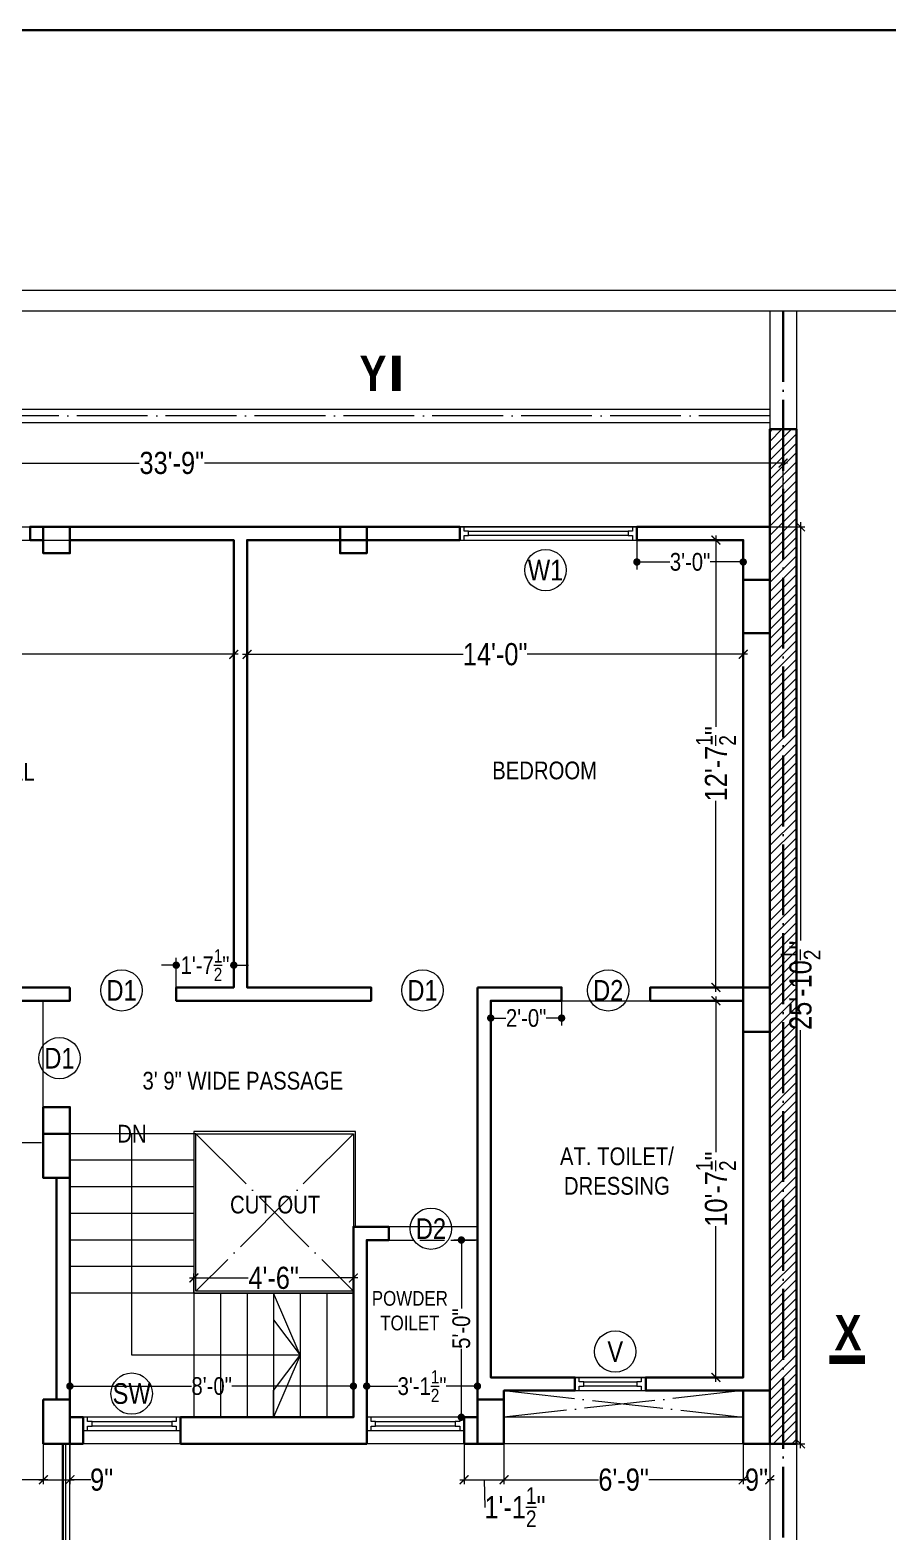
# Model space of a CAD drawing. Header units: millimetres. Extents: x 56222 to 163527, y -177397 to -121287.
# Drawn here: x 157083 to 157373, y -172641 to -172133 of the extents above; entities that cross this region are included whole.
import ezdxf

# ---------------------------------------------------------------- set-up
doc = ezdxf.new("R2010")
doc.units = ezdxf.units.MM
doc.header["$MEASUREMENT"] = 0
doc.header["$PDMODE"] = 35
doc.linetypes.add('ACAD_ISO02W100', pattern=[15, 12, -3])
doc.linetypes.add('ACAD_ISO04W100', pattern=[30, 24, -3, 0, -3])
doc.layers.get('Defpoints').update_dxf_attribs({"color": 220})
for name, color, linetype, lineweight in [('COLUMN', 1, 'Continuous', 30), ('FIRST FLOOR', 7, 'Continuous', 9), ('FIRST FLOOR ( DIM )', 250, 'Continuous', 9), ('FIRST FLOOR ( TEXT )', 7, 'Continuous', 9), ('FIRST FLOOR_( D - W & RAILING )', 251, 'Continuous', 9), ('FIRST FLOOR_( STAIR )', 251, 'Continuous', 9), ('GROUND FLOOR', 7, 'Continuous', 9), ('GROUND FLOOR  ( HATCH )', 251, 'Continuous', 9), ('GROUND FLOOR ( DW_RAIL )', 7, 'Continuous', 9), ('SECOND FLOOR', 7, 'Continuous', 9), ('SECOND FLOOR  ( PLINE )', 251, 'Continuous', 30), ('SECOND FLOOR ( DIM )', 7, 'Continuous', 9), ('SECOND FLOOR ( DW_RAIL )', 7, 'Continuous', 9), ('SECOND FLOOR ( PLine )', 7, 'Continuous', 30), ('SECOND FLOOR ( TEXT )', 7, 'Continuous', 9), ('SECTION', 7, 'Continuous', 9), ('X_PLOT', 1, 'Continuous', 9), ('X_SHEET', 7, 'Continuous', 9)]:
    doc.layers.add(name, color=color, linetype=linetype, lineweight=lineweight)
doc.styles.add('Cn BT~6', font='swissc.ttf', dxfattribs={"height": 6})
doc.styles.add("Cn_BT_0'-0", font='swissc.ttf')
doc.styles.add('Cn_BT_7', font='swissc.ttf', dxfattribs={"height": 7})
doc.styles.add('Cn_BT_7½', font='swissc.ttf', dxfattribs={"height": 7.5})
doc.styles.add('KATHA', font='swissc.ttf')
doc.dimstyles.new('Cn BT~6', dxfattribs={"dimtxt": 0.18, "dimasz": 2.5, "dimexe": 2.5, "dimexo": 0, "dimgap": 0.09, "dimtad": 0, "dimdec": 3, "dimzin": 3, "dimdsep": 46, "dimlunit": 4, "dimtxsty": 'Cn BT~6', "dimblk": 'DOT', "dimcen": 0.09, "dimdle": 2, "dimclrd": 250, "dimclre": 250, "dimclrt": 5, "dimadec": 0, "dimazin": 0, "dimtfac": 0.75, "dimtdec": 3, "dimtofl": 0, "dimtmove": 0, "dimatfit": 3, "dimfxl": 1, "dimtolj": 1, "dimtzin": 0, "dimlwd": 15, "dimlwe": 15, "dimarcsym": 0})
doc.dimstyles.new('Cn_BT_7½', dxfattribs={"dimtxt": 9, "dimasz": 3, "dimexe": 1.5, "dimexo": 0, "dimgap": 0.09, "dimtad": 0, "dimdec": 3, "dimzin": 3, "dimdsep": 46, "dimlunit": 4, "dimtxsty": 'Cn_BT_7½', "dimblk": 'ARCHTICK', "dimcen": 0.09, "dimdle": 1.5, "dimclrd": 251, "dimclre": 251, "dimclrt": 14, "dimadec": 0, "dimazin": 0, "dimtfac": 0.75, "dimtdec": 3, "dimtofl": 0, "dimtmove": 0, "dimatfit": 3, "dimfxl": 0, "dimtolj": 1, "dimtzin": 0, "dimlwd": 15, "dimlwe": 15, "dimarcsym": 0})

# ---------------------------------------------------------------- blocks, each defined once
blk = doc.blocks.new('_ArchTick')
at = {"color": 0, "linetype": 'ByBlock', "const_width": 0.15}
blk.add_lwpolyline([(-0.5, -0.5), (0.5, 0.5)], dxfattribs=at)
blk = doc.blocks.new('*D379')
at = {"layer": 'Defpoints', "color": 0, "transparency": 16777216}
for p in [(157333.47, -172301.12), (157328.97, -172611.62), (157343.86, -172611.62)]:
    blk.add_point(p, dxfattribs=at)
at = {"layer": 'SECOND FLOOR ( DIM )', "color": 251, "lineweight": 15, "transparency": 16777216}
for p, q in [((157333.47, -172301.12), (157345.36, -172301.12)), ((157343.86, -172299.62), (157343.86, -172441.21)), ((157343.86, -172613.12), (157343.86, -172471.52)), ((157328.97, -172611.62), (157345.36, -172611.62))]:
    blk.add_line(p, q, dxfattribs=at)
at = {"layer": 'SECOND FLOOR ( DIM )', "color": 251, "lineweight": 15, "transparency": 16777216, "xscale": 3, "yscale": 3, "zscale": 3}
for p, rotation in [((157343.86, -172301.12), 90), ((157343.86, -172611.62), 270)]:
    blk.add_blockref('_ArchTick', p, dxfattribs=dict(at, rotation=rotation))
at = {"layer": 'SECOND FLOOR ( DIM )', "color": 14, "transparency": 16777216, "insert": (157343.86, -172456.37), "char_height": 7.5, "attachment_point": 5, "rotation": 90, "style": 'Cn_BT_7½'}
blk.add_mtext('\\A1;25\'-10{\\H0.750000x;\\S1/2;}"', dxfattribs=at)
blk = doc.blocks.new('*D378')
at = {"layer": 'Defpoints', "color": 0, "transparency": 16777216}
for p in [(157324.47, -172461.62), (157315.23, -172589.12), (157324.47, -172589.12)]:
    blk.add_point(p, dxfattribs=at)
at = {"layer": 'SECOND FLOOR ( DIM )', "color": 251, "lineweight": 15, "transparency": 16777216}
for p, q in [((157324.47, -172461.62), (157313.73, -172461.62)), ((157315.23, -172460.12), (157315.23, -172512.83)), ((157315.23, -172590.62), (157315.23, -172537.9)), ((157324.47, -172589.12), (157313.73, -172589.12))]:
    blk.add_line(p, q, dxfattribs=at)
at = {"layer": 'SECOND FLOOR ( DIM )', "color": 251, "lineweight": 15, "transparency": 16777216, "xscale": 3, "yscale": 3, "zscale": 3}
for p, rotation in [((157315.23, -172461.62), 90), ((157315.23, -172589.12), 270)]:
    blk.add_blockref('_ArchTick', p, dxfattribs=dict(at, rotation=rotation))
at = {"layer": 'SECOND FLOOR ( DIM )', "color": 14, "transparency": 16777216, "insert": (157315.23, -172525.37), "char_height": 7.5, "attachment_point": 5, "rotation": 90, "style": 'Cn_BT_7½'}
blk.add_mtext('\\A1;10\'-7{\\H0.750000x;\\S1/2;}"', dxfattribs=at)
blk = doc.blocks.new('*D377')
at = {"layer": 'Defpoints', "color": 0, "transparency": 16777216}
for p in [(157324.47, -172305.62), (157315.23, -172457.12), (157324.47, -172457.12)]:
    blk.add_point(p, dxfattribs=at)
at = {"layer": 'SECOND FLOOR ( DIM )', "color": 251, "lineweight": 15, "transparency": 16777216}
for p, q in [((157315.23, -172304.12), (157315.23, -172368.83)), ((157324.47, -172305.62), (157313.73, -172305.62)), ((157315.23, -172458.62), (157315.23, -172393.9)), ((157324.47, -172457.12), (157313.73, -172457.12))]:
    blk.add_line(p, q, dxfattribs=at)
at = {"layer": 'SECOND FLOOR ( DIM )', "color": 251, "lineweight": 15, "transparency": 16777216, "xscale": 3, "yscale": 3, "zscale": 3}
for p, rotation in [((157315.23, -172305.62), 90), ((157315.23, -172457.12), 270)]:
    blk.add_blockref('_ArchTick', p, dxfattribs=dict(at, rotation=rotation))
at = {"layer": 'SECOND FLOOR ( DIM )', "color": 14, "transparency": 16777216, "insert": (157315.23, -172381.37), "char_height": 7.5, "attachment_point": 5, "rotation": 90, "style": 'Cn_BT_7½'}
blk.add_mtext('\\A1;12\'-7{\\H0.750000x;\\S1/2;}"', dxfattribs=at)
blk = doc.blocks.new('*D376')
at = {"layer": 'Defpoints', "color": 0, "transparency": 16777216}
for p in [(157156.47, -172334.12), (157324.47, -172334.12), (157324.47, -172344.32)]:
    blk.add_point(p, dxfattribs=at)
at = {"layer": 'SECOND FLOOR ( DIM )', "color": 251, "lineweight": 15, "transparency": 16777216}
for p, q in [((157156.47, -172334.12), (157156.47, -172345.82)), ((157324.47, -172334.12), (157324.47, -172345.82)), ((157154.97, -172344.32), (157229.61, -172344.32)), ((157325.97, -172344.32), (157251.33, -172344.32))]:
    blk.add_line(p, q, dxfattribs=at)
at = {"layer": 'SECOND FLOOR ( DIM )', "color": 251, "lineweight": 15, "transparency": 16777216, "xscale": 3, "yscale": 3, "zscale": 3, "rotation": 180}
blk.add_blockref('_ArchTick', (157156.47, -172344.32), dxfattribs=at)
at = {"layer": 'SECOND FLOOR ( DIM )', "color": 251, "lineweight": 15, "transparency": 16777216, "xscale": 3, "yscale": 3, "zscale": 3}
blk.add_blockref('_ArchTick', (157324.47, -172344.32), dxfattribs=at)
at = {"layer": 'SECOND FLOOR ( DIM )', "color": 14, "transparency": 16777216, "insert": (157240.47, -172344.32), "char_height": 7.5, "attachment_point": 5, "style": 'Cn_BT_7½'}
blk.add_mtext('\\A1;14\'-0"', dxfattribs=at)
blk = doc.blocks.new('*D375')
at = {"layer": 'Defpoints', "color": 0, "transparency": 16777216}
for p in [(156941.97, -172334.12), (157151.97, -172334.12), (156941.97, -172344.32)]:
    blk.add_point(p, dxfattribs=at)
at = {"layer": 'SECOND FLOOR ( DIM )', "color": 251, "lineweight": 15, "transparency": 16777216}
for p, q in [((156941.97, -172334.12), (156941.97, -172345.82)), ((157151.97, -172334.12), (157151.97, -172345.82)), ((156940.47, -172344.32), (157036.11, -172344.32)), ((157153.47, -172344.32), (157057.83, -172344.32))]:
    blk.add_line(p, q, dxfattribs=at)
at = {"layer": 'SECOND FLOOR ( DIM )', "color": 251, "lineweight": 15, "transparency": 16777216, "xscale": 3, "yscale": 3, "zscale": 3, "rotation": 180}
blk.add_blockref('_ArchTick', (156941.97, -172344.32), dxfattribs=at)
at = {"layer": 'SECOND FLOOR ( DIM )', "color": 251, "lineweight": 15, "transparency": 16777216, "xscale": 3, "yscale": 3, "zscale": 3}
blk.add_blockref('_ArchTick', (157151.97, -172344.32), dxfattribs=at)
at = {"layer": 'SECOND FLOOR ( DIM )', "color": 14, "transparency": 16777216, "insert": (157046.97, -172344.32), "char_height": 7.5, "attachment_point": 5, "style": 'Cn_BT_7½'}
blk.add_mtext('\\A1;17\'-6"', dxfattribs=at)
blk = doc.blocks.new('*D374')
at = {"layer": 'Defpoints', "color": 0, "transparency": 16777216}
for p in [(156932.97, -172279.56), (156932.97, -172301.12), (157337.97, -172301.12)]:
    blk.add_point(p, dxfattribs=at)
at = {"layer": 'SECOND FLOOR ( DIM )', "color": 251, "lineweight": 15, "transparency": 16777216}
for p, q in [((156932.97, -172301.12), (156932.97, -172278.06)), ((157337.97, -172301.12), (157337.97, -172278.06)), ((156931.47, -172279.56), (157119.93, -172279.56)), ((157339.47, -172279.56), (157142.01, -172279.56))]:
    blk.add_line(p, q, dxfattribs=at)
at = {"layer": 'SECOND FLOOR ( DIM )', "color": 251, "lineweight": 15, "transparency": 16777216, "xscale": 3, "yscale": 3, "zscale": 3, "rotation": 180}
blk.add_blockref('_ArchTick', (156932.97, -172279.56), dxfattribs=at)
at = {"layer": 'SECOND FLOOR ( DIM )', "color": 251, "lineweight": 15, "transparency": 16777216, "xscale": 3, "yscale": 3, "zscale": 3}
blk.add_blockref('_ArchTick', (157337.97, -172279.56), dxfattribs=at)
at = {"layer": 'SECOND FLOOR ( DIM )', "color": 14, "transparency": 16777216, "insert": (157130.97, -172279.56), "char_height": 7.5, "attachment_point": 5, "style": 'Cn_BT_7½'}
blk.add_mtext('\\A1;33\'-9"', dxfattribs=at)
blk = doc.blocks.new('_Dot')
at = {"color": 0, "linetype": 'ByBlock', "lineweight": -2}
blk.add_line((-0.5, 0), (-1, 0), dxfattribs=at)
at = {"color": 0, "linetype": 'ByBlock', "const_width": 0.5}
blk.add_lwpolyline([(-0.25, 0, 1), (0.25, 0, 1)], format="xyb", close=True, dxfattribs=at)
blk = doc.blocks.new('*D373')
at = {"layer": 'Defpoints', "color": 0, "transparency": 16777216}
for p in [(157096.47, -172584.62), (157192.47, -172584.62), (157192.47, -172592.09)]:
    blk.add_point(p, dxfattribs=at)
at = {"layer": 'SECOND FLOOR ( DIM )', "color": 250, "lineweight": 15, "transparency": 16777216}
for p, q in [((157096.47, -172584.62), (157096.47, -172594.59)), ((157192.47, -172584.62), (157192.47, -172594.59)), ((157098.97, -172592.09), (157137.63, -172592.09)), ((157189.97, -172592.09), (157151.31, -172592.09))]:
    blk.add_line(p, q, dxfattribs=at)
at = {"layer": 'SECOND FLOOR ( DIM )', "color": 250, "lineweight": 15, "transparency": 16777216, "xscale": 2.5, "yscale": 2.5, "zscale": 2.5, "rotation": 180}
blk.add_blockref('_Dot', (157096.47, -172592.09), dxfattribs=at)
at = {"layer": 'SECOND FLOOR ( DIM )', "color": 250, "lineweight": 15, "transparency": 16777216, "xscale": 2.5, "yscale": 2.5, "zscale": 2.5}
blk.add_blockref('_Dot', (157192.47, -172592.09), dxfattribs=at)
at = {"layer": 'SECOND FLOOR ( DIM )', "color": 5, "transparency": 16777216, "insert": (157144.47, -172592.09), "char_height": 6, "attachment_point": 5, "style": 'Cn BT~6'}
blk.add_mtext('\\A1;8\'-0"', dxfattribs=at)
blk = doc.blocks.new('*D372')
at = {"layer": 'Defpoints', "color": 0, "transparency": 16777216}
for p in [(157192.47, -172555.47), (157138.47, -172560.62), (157192.47, -172560.62)]:
    blk.add_point(p, dxfattribs=at)
at = {"layer": 'SECOND FLOOR ( DIM )', "color": 251, "lineweight": 15, "transparency": 16777216}
for p, q in [((157136.97, -172555.47), (157156.87, -172555.47)), ((157138.47, -172560.62), (157138.47, -172553.97)), ((157193.97, -172555.47), (157174.07, -172555.47)), ((157192.47, -172560.62), (157192.47, -172553.97))]:
    blk.add_line(p, q, dxfattribs=at)
at = {"layer": 'SECOND FLOOR ( DIM )', "color": 251, "lineweight": 15, "transparency": 16777216, "xscale": 3, "yscale": 3, "zscale": 3, "rotation": 180}
blk.add_blockref('_ArchTick', (157138.47, -172555.47), dxfattribs=at)
at = {"layer": 'SECOND FLOOR ( DIM )', "color": 251, "lineweight": 15, "transparency": 16777216, "xscale": 3, "yscale": 3, "zscale": 3}
blk.add_blockref('_ArchTick', (157192.47, -172555.47), dxfattribs=at)
at = {"layer": 'SECOND FLOOR ( DIM )', "color": 14, "transparency": 16777216, "insert": (157165.47, -172555.47), "char_height": 7.5, "attachment_point": 5, "style": 'Cn_BT_7½'}
blk.add_mtext('\\A1;4\'-6"', dxfattribs=at)
blk = doc.blocks.new('*D371')
at = {"layer": 'Defpoints', "color": 0, "transparency": 16777216}
for p in [(157087.47, -172611.62), (157087.47, -172623.79), (156941.97, -172647.62)]:
    blk.add_point(p, dxfattribs=at)
at = {"layer": 'SECOND FLOOR ( DIM )', "color": 251, "lineweight": 15, "transparency": 16777216}
for p, q in [((157087.47, -172611.62), (157087.47, -172625.29)), ((156940.47, -172623.79), (157002.19, -172623.79)), ((156941.97, -172647.62), (156941.97, -172622.29)), ((157088.97, -172623.79), (157027.25, -172623.79))]:
    blk.add_line(p, q, dxfattribs=at)
at = {"layer": 'SECOND FLOOR ( DIM )', "color": 251, "lineweight": 15, "transparency": 16777216, "xscale": 3, "yscale": 3, "zscale": 3, "rotation": 180}
blk.add_blockref('_ArchTick', (156941.97, -172623.79), dxfattribs=at)
at = {"layer": 'SECOND FLOOR ( DIM )', "color": 251, "lineweight": 15, "transparency": 16777216, "xscale": 3, "yscale": 3, "zscale": 3}
blk.add_blockref('_ArchTick', (157087.47, -172623.79), dxfattribs=at)
at = {"layer": 'SECOND FLOOR ( DIM )', "color": 14, "transparency": 16777216, "insert": (157014.72, -172623.79), "char_height": 7.5, "attachment_point": 5, "style": 'Cn_BT_7½'}
blk.add_mtext('\\A1;12\'-1{\\H0.750000x;\\S1/2;}"', dxfattribs=at)
blk = doc.blocks.new('*D370')
at = {"layer": 'Defpoints', "color": 0, "transparency": 16777216}
for p in [(157087.47, -172611.62), (157096.47, -172611.62), (157096.47, -172623.79)]:
    blk.add_point(p, dxfattribs=at)
at = {"layer": 'SECOND FLOOR ( DIM )', "color": 251, "lineweight": 15, "transparency": 16777216}
for p, q in [((157087.47, -172611.62), (157087.47, -172625.29)), ((157096.47, -172611.62), (157096.47, -172625.29)), ((157085.97, -172623.79), (157097.97, -172623.79)), ((157103.56, -172623.79), (157096.47, -172623.79))]:
    blk.add_line(p, q, dxfattribs=at)
at = {"layer": 'SECOND FLOOR ( DIM )', "color": 251, "lineweight": 15, "transparency": 16777216, "xscale": 3, "yscale": 3, "zscale": 3, "rotation": 180}
blk.add_blockref('_ArchTick', (157087.47, -172623.79), dxfattribs=at)
at = {"layer": 'SECOND FLOOR ( DIM )', "color": 251, "lineweight": 15, "transparency": 16777216, "xscale": 3, "yscale": 3, "zscale": 3}
blk.add_blockref('_ArchTick', (157096.47, -172623.79), dxfattribs=at)
at = {"layer": 'SECOND FLOOR ( DIM )', "color": 14, "transparency": 16777216, "insert": (157107.22, -172623.79), "char_height": 7.5, "attachment_point": 5, "style": 'Cn_BT_7½'}
blk.add_mtext('\\A1;9"', dxfattribs=at)
blk = doc.blocks.new('*D369')
at = {"layer": 'Defpoints', "color": 0, "transparency": 16777216}
for p in [(157229.97, -172611.62), (157243.47, -172611.62), (157243.47, -172623.79)]:
    blk.add_point(p, dxfattribs=at)
at = {"layer": 'SECOND FLOOR ( DIM )', "color": 251, "lineweight": 15, "transparency": 16777216}
for p, q in [((157229.97, -172611.62), (157229.97, -172625.29)), ((157243.47, -172611.62), (157243.47, -172625.29)), ((157228.47, -172623.79), (157244.97, -172623.79)), ((157236.72, -172623.79), (157236.95, -172633.07)), ((157236.95, -172633.07), (157237.13, -172633.07))]:
    blk.add_line(p, q, dxfattribs=at)
at = {"layer": 'SECOND FLOOR ( DIM )', "color": 251, "lineweight": 15, "transparency": 16777216, "xscale": 3, "yscale": 3, "zscale": 3, "rotation": 180}
blk.add_blockref('_ArchTick', (157229.97, -172623.79), dxfattribs=at)
at = {"layer": 'SECOND FLOOR ( DIM )', "color": 251, "lineweight": 15, "transparency": 16777216, "xscale": 3, "yscale": 3, "zscale": 3}
blk.add_blockref('_ArchTick', (157243.47, -172623.79), dxfattribs=at)
at = {"layer": 'SECOND FLOOR ( DIM )', "color": 14, "transparency": 16777216, "insert": (157247.18, -172633.07), "char_height": 7.5, "attachment_point": 5, "style": 'Cn_BT_7½'}
blk.add_mtext('\\A1;1\'-1{\\H0.750000x;\\S1/2;}"', dxfattribs=at)
blk = doc.blocks.new('*D368')
at = {"layer": 'Defpoints', "color": 0, "transparency": 16777216}
for p in [(157243.47, -172611.62), (157324.47, -172611.62), (157324.47, -172623.79)]:
    blk.add_point(p, dxfattribs=at)
at = {"layer": 'SECOND FLOOR ( DIM )', "color": 251, "lineweight": 15, "transparency": 16777216}
for p, q in [((157243.47, -172611.62), (157243.47, -172625.29)), ((157324.47, -172611.62), (157324.47, -172625.29)), ((157241.97, -172623.79), (157275.45, -172623.79)), ((157325.97, -172623.79), (157292.49, -172623.79))]:
    blk.add_line(p, q, dxfattribs=at)
at = {"layer": 'SECOND FLOOR ( DIM )', "color": 251, "lineweight": 15, "transparency": 16777216, "xscale": 3, "yscale": 3, "zscale": 3, "rotation": 180}
blk.add_blockref('_ArchTick', (157243.47, -172623.79), dxfattribs=at)
at = {"layer": 'SECOND FLOOR ( DIM )', "color": 251, "lineweight": 15, "transparency": 16777216, "xscale": 3, "yscale": 3, "zscale": 3}
blk.add_blockref('_ArchTick', (157324.47, -172623.79), dxfattribs=at)
at = {"layer": 'SECOND FLOOR ( DIM )', "color": 14, "transparency": 16777216, "insert": (157283.97, -172623.79), "char_height": 7.5, "attachment_point": 5, "style": 'Cn_BT_7½'}
blk.add_mtext('\\A1;6\'-9"', dxfattribs=at)
blk = doc.blocks.new('*D367')
at = {"layer": 'Defpoints', "color": 0, "transparency": 16777216}
for p in [(157324.47, -172611.62), (157333.47, -172611.62), (157333.47, -172623.79)]:
    blk.add_point(p, dxfattribs=at)
at = {"layer": 'SECOND FLOOR ( DIM )', "color": 251, "lineweight": 15, "transparency": 16777216}
for p, q in [((157324.47, -172611.62), (157324.47, -172625.29)), ((157333.47, -172611.62), (157333.47, -172625.29)), ((157322.97, -172623.79), (157325.31, -172623.79)), ((157334.97, -172623.79), (157332.62, -172623.79))]:
    blk.add_line(p, q, dxfattribs=at)
at = {"layer": 'SECOND FLOOR ( DIM )', "color": 251, "lineweight": 15, "transparency": 16777216, "xscale": 3, "yscale": 3, "zscale": 3, "rotation": 180}
blk.add_blockref('_ArchTick', (157324.47, -172623.79), dxfattribs=at)
at = {"layer": 'SECOND FLOOR ( DIM )', "color": 251, "lineweight": 15, "transparency": 16777216, "xscale": 3, "yscale": 3, "zscale": 3}
blk.add_blockref('_ArchTick', (157333.47, -172623.79), dxfattribs=at)
at = {"layer": 'SECOND FLOOR ( DIM )', "color": 14, "transparency": 16777216, "insert": (157328.97, -172623.79), "char_height": 7.5, "attachment_point": 5, "style": 'Cn_BT_7½'}
blk.add_mtext('\\A1;9"', dxfattribs=at)
blk = doc.blocks.new('*D365')
at = {"layer": 'Defpoints', "color": 0, "transparency": 16777216}
for p in [(157132.47, -172449.57), (157132.47, -172457.12), (157151.97, -172457.12)]:
    blk.add_point(p, dxfattribs=at)
at = {"layer": 'SECOND FLOOR ( DIM )', "color": 250, "lineweight": 15, "transparency": 16777216}
for p, q in [((157129.97, -172449.57), (157127.47, -172449.57)), ((157132.47, -172457.12), (157132.47, -172447.07)), ((157151.97, -172457.12), (157151.97, -172447.07)), ((157154.47, -172449.57), (157156.97, -172449.57))]:
    blk.add_line(p, q, dxfattribs=at)
at = {"layer": 'SECOND FLOOR ( DIM )', "color": 250, "lineweight": 15, "transparency": 16777216, "xscale": 2.5, "yscale": 2.5, "zscale": 2.5}
blk.add_blockref('_Dot', (157132.47, -172449.57), dxfattribs=at)
at = {"layer": 'SECOND FLOOR ( DIM )', "color": 250, "lineweight": 15, "transparency": 16777216, "xscale": 2.5, "yscale": 2.5, "zscale": 2.5, "rotation": 180}
blk.add_blockref('_Dot', (157151.97, -172449.57), dxfattribs=at)
at = {"layer": 'SECOND FLOOR ( DIM )', "color": 5, "transparency": 16777216, "insert": (157142.22, -172449.57), "char_height": 6, "attachment_point": 5, "style": 'Cn BT~6'}
blk.add_mtext('\\A1;1\'-7{\\H0.750000x;\\S1/2;}"', dxfattribs=at)
blk = doc.blocks.new('*D364')
at = {"layer": 'Defpoints', "color": 0, "transparency": 16777216}
for p in [(157196.97, -172584.62), (157234.47, -172584.62), (157234.47, -172592.09)]:
    blk.add_point(p, dxfattribs=at)
at = {"layer": 'SECOND FLOOR ( DIM )', "color": 250, "lineweight": 15, "transparency": 16777216}
for p, q in [((157196.97, -172584.62), (157196.97, -172594.59)), ((157234.47, -172584.62), (157234.47, -172594.59)), ((157199.47, -172592.09), (157207.52, -172592.09)), ((157231.97, -172592.09), (157223.92, -172592.09))]:
    blk.add_line(p, q, dxfattribs=at)
at = {"layer": 'SECOND FLOOR ( DIM )', "color": 250, "lineweight": 15, "transparency": 16777216, "xscale": 2.5, "yscale": 2.5, "zscale": 2.5, "rotation": 180}
blk.add_blockref('_Dot', (157196.97, -172592.09), dxfattribs=at)
at = {"layer": 'SECOND FLOOR ( DIM )', "color": 250, "lineweight": 15, "transparency": 16777216, "xscale": 2.5, "yscale": 2.5, "zscale": 2.5}
blk.add_blockref('_Dot', (157234.47, -172592.09), dxfattribs=at)
at = {"layer": 'SECOND FLOOR ( DIM )', "color": 5, "transparency": 16777216, "insert": (157215.72, -172592.09), "char_height": 6, "attachment_point": 5, "style": 'Cn BT~6'}
blk.add_mtext('\\A1;3\'-1{\\H0.750000x;\\S1/2;}"', dxfattribs=at)
blk = doc.blocks.new('*D363')
at = {"layer": 'Defpoints', "color": 0, "transparency": 16777216}
for p in [(157229.03, -172542.62), (157234.47, -172542.62), (157234.47, -172602.62)]:
    blk.add_point(p, dxfattribs=at)
at = {"layer": 'SECOND FLOOR ( DIM )', "color": 250, "lineweight": 15, "transparency": 16777216}
for p, q in [((157234.47, -172542.62), (157226.53, -172542.62)), ((157229.03, -172545.12), (157229.03, -172565.77)), ((157229.03, -172600.12), (157229.03, -172579.47)), ((157234.47, -172602.62), (157226.53, -172602.62))]:
    blk.add_line(p, q, dxfattribs=at)
at = {"layer": 'SECOND FLOOR ( DIM )', "color": 250, "lineweight": 15, "transparency": 16777216, "xscale": 2.5, "yscale": 2.5, "zscale": 2.5}
for p, rotation in [((157229.03, -172542.62), 90), ((157229.03, -172602.62), 270)]:
    blk.add_blockref('_Dot', p, dxfattribs=dict(at, rotation=rotation))
at = {"layer": 'SECOND FLOOR ( DIM )', "color": 5, "transparency": 16777216, "insert": (157229.03, -172572.62), "char_height": 6, "attachment_point": 5, "rotation": 90, "style": 'Cn BT~6'}
blk.add_mtext('\\A1;5\'-0"', dxfattribs=at)
blk = doc.blocks.new('*D361')
at = {"layer": 'Defpoints', "color": 0, "transparency": 16777216}
for p in [(157238.97, -172461.62), (157262.97, -172461.62), (157262.97, -172467.48)]:
    blk.add_point(p, dxfattribs=at)
at = {"layer": 'SECOND FLOOR ( DIM )', "color": 250, "lineweight": 15, "transparency": 16777216}
for p, q in [((157238.97, -172461.62), (157238.97, -172469.98)), ((157262.97, -172461.62), (157262.97, -172469.98)), ((157241.47, -172467.48), (157244.14, -172467.48)), ((157260.47, -172467.48), (157257.8, -172467.48))]:
    blk.add_line(p, q, dxfattribs=at)
at = {"layer": 'SECOND FLOOR ( DIM )', "color": 250, "lineweight": 15, "transparency": 16777216, "xscale": 2.5, "yscale": 2.5, "zscale": 2.5, "rotation": 180}
blk.add_blockref('_Dot', (157238.97, -172467.48), dxfattribs=at)
at = {"layer": 'SECOND FLOOR ( DIM )', "color": 250, "lineweight": 15, "transparency": 16777216, "xscale": 2.5, "yscale": 2.5, "zscale": 2.5}
blk.add_blockref('_Dot', (157262.97, -172467.48), dxfattribs=at)
at = {"layer": 'SECOND FLOOR ( DIM )', "color": 5, "transparency": 16777216, "insert": (157250.97, -172467.48), "char_height": 6, "attachment_point": 5, "style": 'Cn BT~6'}
blk.add_mtext('\\A1;2\'-0"', dxfattribs=at)
blk = doc.blocks.new('*D357')
at = {"layer": 'Defpoints', "color": 0, "transparency": 16777216}
for p in [(157288.47, -172305.62), (157324.47, -172305.62), (157324.47, -172313.05)]:
    blk.add_point(p, dxfattribs=at)
at = {"layer": 'FIRST FLOOR ( DIM )', "color": 250, "lineweight": 15, "transparency": 16777216}
for p, q in [((157288.47, -172305.62), (157288.47, -172315.55)), ((157324.47, -172305.62), (157324.47, -172315.55)), ((157290.97, -172313.05), (157299.61, -172313.05)), ((157321.97, -172313.05), (157313.33, -172313.05))]:
    blk.add_line(p, q, dxfattribs=at)
at = {"layer": 'FIRST FLOOR ( DIM )', "color": 250, "lineweight": 15, "transparency": 16777216, "xscale": 2.5, "yscale": 2.5, "zscale": 2.5, "rotation": 180}
blk.add_blockref('_Dot', (157288.47, -172313.05), dxfattribs=at)
at = {"layer": 'FIRST FLOOR ( DIM )', "color": 250, "lineweight": 15, "transparency": 16777216, "xscale": 2.5, "yscale": 2.5, "zscale": 2.5}
blk.add_blockref('_Dot', (157324.47, -172313.05), dxfattribs=at)
at = {"layer": 'FIRST FLOOR ( DIM )', "color": 5, "transparency": 16777216, "insert": (157306.47, -172313.05), "char_height": 6, "attachment_point": 5, "style": 'Cn BT~6'}
blk.add_mtext('\\A1;3\'-0"', dxfattribs=at)

msp = doc.modelspace()

# ---------------------------------------------------------------- hatches: boundary and pattern name
at = {"layer": 'GROUND FLOOR  ( HATCH )'}
h = msp.add_hatch(dxfattribs=at)
h.set_pattern_fill('ANSI31', color=6, scale=18, style=0)
h.set_pattern_definition([(45, (40801.7837, -9992.4438), (-1.590990258, 1.590990258), [])])
h.paths.add_polyline_path([(157342.46966, -172268.11814), (157333.46967, -172268.11814), (157333.46967, -172611.61815), (157342.46966, -172611.61815)])

# ---------------------------------------------------------------- linework, layer by layer
at = {"layer": 'COLUMN'}
for points in [[(157087.46967, -172301.11814), (157096.46967, -172301.11814), (157096.46967, -172310.11814), (157087.46967, -172310.11814)], [(157187.96967, -172301.11814), (157196.96967, -172301.11814), (157196.96967, -172310.11814), (157187.96967, -172310.11814)], [(157324.46967, -172319.11814), (157333.46967, -172319.11814), (157333.46967, -172337.11814), (157324.46967, -172337.11814)], [(157324.46966, -172457.11814), (157333.46966, -172457.11814), (157333.46966, -172472.11814), (157324.46966, -172472.11814)], [(157087.46967, -172506.61814), (157096.46967, -172506.61814), (157096.46967, -172521.61814), (157087.46967, -172521.61814)], [(157324.46967, -172593.61814), (157333.46967, -172593.61814), (157333.46967, -172611.61814), (157324.46967, -172611.61814)], [(157087.46967, -172596.61814), (157096.46967, -172596.61814), (157096.46967, -172611.61814), (157087.46967, -172611.61814)], [(157234.46967, -172596.61815), (157243.46967, -172596.61815), (157243.46967, -172611.61814), (157234.46967, -172611.61814)]]:
    msp.add_lwpolyline(points, close=True, dxfattribs=at)
at = {"layer": 'FIRST FLOOR', "color": 1}
msp.add_line((157133.96967, -172602.61814), (157133.96967, -172611.61814), dxfattribs=at)
at = {"layer": 'FIRST FLOOR ( DIM )', "color": 1}
msp.add_lwpolyline([(156932.96967, -172301.11814), (156928.46967, -172301.11814), (156928.46967, -172647.61814), (157096.46967, -172647.61814), (157096.46967, -172611.61814)], dxfattribs=at)
at = {"layer": 'FIRST FLOOR ( DIM )', "color": 5}
for centre in [(157257.54506, -172315.81007), (157113.96903, -172458.10231), (157215.87769, -172458.10231), (157278.76184, -172458.10231), (157092.92708, -172481.05285), (157218.72131, -172538.78719), (157281.14277, -172580.37337), (157117.38679, -172594.62806)]:
    msp.add_circle(centre, 7, dxfattribs=at)
at = {"layer": 'FIRST FLOOR_( D - W & RAILING )', "color": 32}
msp.add_lwpolyline([(156941.96967, -172646.11814), (156941.96967, -172645.11814), (157093.96967, -172645.11814), (157093.96967, -172611.61814), (157094.96967, -172611.61814), (157094.96967, -172646.11814), (156941.96967, -172646.11814), (156941.96967, -172645.41814), (157094.26967, -172645.41814), (157094.26967, -172611.61814), (157094.96967, -172611.61814), (157094.96967, -172646.11814)], close=True, dxfattribs=at)
at = {"layer": 'FIRST FLOOR_( STAIR )'}
for p, q in [((157138.46967, -172506.61814), (157096.46967, -172506.61814)), ((157138.46967, -172506.61814), (157138.46967, -172602.61814)), ((157138.46967, -172515.61814), (157096.46967, -172515.61814)), ((157138.46967, -172524.61814), (157096.46967, -172524.61814)), ((157138.46967, -172533.61814), (157096.46967, -172533.61814)), ((157138.46967, -172542.61814), (157096.46967, -172542.61814)), ((157138.46967, -172551.61814), (157096.46967, -172551.61814)), ((157192.46967, -172560.61814), (157096.46967, -172560.61814)), ((157147.46967, -172560.61814), (157147.46967, -172602.61814)), ((157156.46967, -172560.61814), (157156.46967, -172602.61814)), ((157165.46967, -172560.61814), (157165.46967, -172602.61814)), ((157174.46967, -172560.61814), (157174.46967, -172602.61814)), ((157183.46967, -172560.61814), (157183.46967, -172602.61814))]:
    msp.add_line(p, q, dxfattribs=at)
msp.add_lwpolyline([(157174.46967, -172581.61814), (157165.46967, -172560.61814), (157165.46967, -172569.61814), (157174.46967, -172581.61814), (157165.46967, -172602.61814), (157165.46967, -172593.61814), (157174.46967, -172581.61814), (157117.46967, -172581.61814), (157117.46967, -172506.61814)], dxfattribs=at)
at = {"layer": 'GROUND FLOOR'}
for p, q in [((157333.46966, -172228.06928), (157333.46966, -172749.00209)), ((157333.46967, -172228.06928), (157333.46967, -172325.11814)), ((157342.46967, -172228.06928), (157342.46967, -172749.00209)), ((156833.21967, -172261.36814), (157333.46966, -172261.36814)), ((156837.71967, -172265.86814), (157333.46966, -172265.86814)), ((157267.46967, -172589.11814), (157267.46967, -172593.61814)), ((157291.46967, -172589.11814), (157291.46967, -172593.61814))]:
    msp.add_line(p, q, dxfattribs=at)
at = {"layer": 'GROUND FLOOR', "color": 1, "linetype": 'ACAD_ISO04W100'}
msp.add_line((157337.96967, -172228.06928), (157337.96967, -172611.61814), dxfattribs=at)
msp.add_lwpolyline([(157333.46966, -172263.61814), (156835.46967, -172263.61814), (156835.46967, -172726.11814), (157333.46967, -172726.11814)], dxfattribs=at)
at = {"layer": 'GROUND FLOOR', "color": 6, "lineweight": 30}
msp.add_lwpolyline([(157342.46966, -172268.11814), (157333.46967, -172268.11814), (157333.46967, -172611.61815), (157342.46966, -172611.61815)], close=True, dxfattribs=at)
at = {"layer": 'GROUND FLOOR ( DW_RAIL )'}
for points in [[(157291.46967, -172589.11814), (157289.96967, -172589.11814), (157289.96967, -172590.61814), (157288.46967, -172590.61814), (157288.46967, -172592.11814), (157270.46967, -172592.11814), (157270.46967, -172590.61814), (157268.96967, -172590.61814), (157268.96967, -172589.11814), (157267.46967, -172589.11814), (157267.46967, -172593.61814), (157268.96967, -172593.61814), (157268.96967, -172592.11814), (157270.46967, -172592.11814), (157270.46967, -172590.61814), (157288.46967, -172590.61814), (157288.46967, -172592.11814), (157289.96967, -172592.11814), (157289.96967, -172593.61814), (157291.46967, -172593.61814), (157291.46967, -172589.11814), (157267.46967, -172589.11814), (157267.46967, -172593.61814), (157291.46967, -172593.61814)], [(157133.96967, -172602.61814), (157132.46967, -172602.61814), (157132.46967, -172604.11814), (157130.96967, -172604.11814), (157130.96967, -172605.61814), (157103.96967, -172605.61814), (157103.96967, -172604.11814), (157102.46967, -172604.11814), (157102.46967, -172602.61814), (157100.96967, -172602.61814), (157100.96967, -172607.11814), (157102.46967, -172607.11814), (157102.46967, -172605.61814), (157103.96967, -172605.61814), (157103.96967, -172604.11814), (157130.96967, -172604.11814), (157130.96967, -172605.61814), (157132.46967, -172605.61814), (157132.46967, -172607.11814), (157133.96967, -172607.11814), (157133.96967, -172602.61814), (157100.96967, -172602.61814), (157100.96967, -172607.11814), (157133.96967, -172607.11814)], [(157229.96967, -172602.61814), (157228.46967, -172602.61814), (157228.46967, -172604.11814), (157226.96967, -172604.11814), (157226.96967, -172605.61814), (157199.96967, -172605.61814), (157199.96967, -172604.11814), (157198.46967, -172604.11814), (157198.46967, -172602.61814), (157196.96967, -172602.61814), (157196.96967, -172607.11814), (157198.46967, -172607.11814), (157198.46967, -172605.61814), (157199.96967, -172605.61814), (157199.96967, -172604.11814), (157226.96967, -172604.11814), (157226.96967, -172605.61814), (157228.46967, -172605.61814), (157228.46967, -172607.11814), (157229.96967, -172607.11814), (157229.96967, -172602.61814), (157196.96967, -172602.61814), (157196.96967, -172607.11814), (157229.96967, -172607.11814)]]:
    msp.add_lwpolyline(points, close=True, dxfattribs=at)
at = {"layer": 'SECOND FLOOR'}
for p, q in [((156932.96967, -172301.11814), (157333.46967, -172301.11814)), ((157082.96967, -172301.11814), (157082.96967, -172305.61813)), ((157096.46967, -172301.11814), (157096.46967, -172305.61814)), ((157228.46967, -172301.11814), (157228.46967, -172305.61814)), ((157288.46967, -172301.11814), (157288.46967, -172305.61814)), ((156941.96967, -172305.61814), (157151.96967, -172305.61814)), ((157151.96967, -172305.61814), (157151.96967, -172457.11814)), ((157156.46967, -172305.61814), (157324.46967, -172305.61814)), ((157156.46967, -172457.11814), (157156.46967, -172305.61814)), ((157324.46967, -172305.61814), (157324.46967, -172457.11814)), ((156941.96967, -172457.11814), (157096.46967, -172457.11814)), ((157096.46967, -172461.61814), (157096.46967, -172457.11814)), ((157096.46967, -172457.11814), (157096.46967, -172461.61814)), ((157132.46967, -172457.11814), (157132.46967, -172461.61814)), ((157132.46967, -172457.11814), (157151.96967, -172457.11814)), ((157156.46967, -172457.11814), (157198.46967, -172457.11814)), ((157198.46967, -172457.11814), (157198.46967, -172461.61814)), ((157234.46967, -172457.11814), (157234.46967, -172611.61814)), ((157234.46967, -172457.11814), (157262.96967, -172457.11814)), ((157262.96967, -172457.11814), (157262.96967, -172461.61814)), ((157292.96967, -172457.11814), (157324.46967, -172457.11814)), ((157292.96967, -172457.11814), (157292.96967, -172461.61814)), ((156941.96967, -172461.61814), (157096.46967, -172461.61814)), ((157087.46967, -172509.61814), (157087.46967, -172461.61814)), ((157132.46967, -172461.61814), (157198.46967, -172461.61814)), ((157238.96967, -172461.61814), (157238.96967, -172589.11814)), ((157238.96967, -172461.61814), (157324.46967, -172461.61814)), ((157324.46967, -172461.61814), (157324.46967, -172589.11814)), ((157087.19726, -172497.61814), (157096.46967, -172497.61814)), ((157096.46967, -172611.61814), (157096.46967, -172497.61814)), ((157091.96967, -172596.61814), (157091.96967, -172521.61814)), ((157192.46967, -172538.11814), (157192.46967, -172602.61814)), ((157234.46967, -172538.11814), (157192.46967, -172538.11814)), ((157204.46967, -172538.11814), (157204.46967, -172542.61814)), ((157204.46967, -172542.61814), (157196.96967, -172542.61814)), ((157196.96967, -172542.61814), (157196.96967, -172611.61814)), ((157238.96967, -172589.11814), (157324.46967, -172589.11814)), ((157243.46967, -172593.61814), (157324.46967, -172593.61814)), ((157324.46967, -172593.61814), (157324.46967, -172611.61814)), ((157192.46967, -172602.61814), (157096.46967, -172602.61814)), ((157100.96967, -172611.61814), (157100.96967, -172602.61814)), ((157133.96967, -172611.61814), (157133.96967, -172602.61814)), ((157234.46967, -172602.61814), (157196.96967, -172602.61814)), ((157229.96967, -172602.61814), (157229.96967, -172611.61814)), ((157324.46967, -172602.61814), (157243.46967, -172602.61814)), ((157333.46967, -172611.61814), (157087.46967, -172611.61814))]:
    msp.add_line(p, q, dxfattribs=at)
at = {"layer": 'SECOND FLOOR', "color": 1, "linetype": 'ACAD_ISO04W100'}
for p, q in [((157139.16967, -172506.61814), (157192.46967, -172559.91814)), ((157192.46967, -172506.61814), (157139.16967, -172559.91814)), ((157243.46967, -172593.61814), (157324.46967, -172602.61814)), ((157324.46967, -172593.61814), (157243.46967, -172602.61814))]:
    msp.add_line(p, q, dxfattribs=at)
at = {"layer": 'SECOND FLOOR', "linetype": 'ACAD_ISO02W100', "ltscale": 0.7}
msp.add_line((157204.46967, -172542.61814), (157234.46967, -172542.61814), dxfattribs=at)
at = {"layer": 'SECOND FLOOR', "color": 1, "linetype": 'ACAD_ISO02W100', "ltscale": 0.7}
msp.add_lwpolyline([(156941.96967, -172509.61814), (157087.46967, -172509.61814)], dxfattribs=at)
at = {"layer": 'SECOND FLOOR  ( PLINE )'}
for points in [[(157087.46967, -172305.61814), (157082.96967, -172305.61814), (157082.96967, -172301.11814), (157087.46967, -172301.11814)], [(157228.46967, -172301.11814), (157096.46967, -172301.11814), (157096.46967, -172305.61814), (157151.96967, -172305.61814), (157151.96967, -172457.11814), (157132.46967, -172457.11814), (157132.46967, -172461.61814), (157198.46967, -172461.61814), (157198.46967, -172457.11814), (157156.46967, -172457.11814), (157156.46967, -172305.61814), (157228.46967, -172305.61814)], [(157333.46967, -172301.11814), (157288.46967, -172301.11814), (157288.46967, -172305.61814), (157324.46967, -172305.61814), (157324.46967, -172457.11814), (157292.96967, -172457.11814), (157292.96967, -172461.61814), (157324.46967, -172461.61814), (157324.46967, -172589.11814), (157291.46967, -172589.11814), (157291.46967, -172593.61814), (157324.46967, -172593.61814), (157324.46967, -172611.61814), (157333.46967, -172611.61814)], [(157096.46967, -172457.11814), (157058.96967, -172457.11814), (157058.96967, -172461.61814), (157096.46967, -172461.61814)], [(157234.46967, -172457.11814), (157262.96967, -172457.11814), (157262.96967, -172461.61814), (157238.96967, -172461.61814), (157238.96967, -172589.11814), (157267.46967, -172589.11814), (157267.46967, -172593.61814), (157243.46967, -172593.61814), (157243.46967, -172596.61815), (157234.46967, -172596.61815)], [(157087.46967, -172506.61814), (157096.46967, -172506.61814), (157096.46967, -172497.61814), (157087.46967, -172497.61814)], [(157096.46967, -172521.61814), (157091.96967, -172521.61814), (157091.96967, -172596.61814), (157096.46967, -172596.61814)], [(157229.96967, -172611.61814), (157234.46967, -172611.61814), (157234.46967, -172602.61814), (157229.96967, -172602.61814)]]:
    msp.add_lwpolyline(points, close=True, dxfattribs=at)
at = {"layer": 'SECOND FLOOR ( DW_RAIL )'}
msp.add_lwpolyline([(157288.46967, -172301.11814), (157286.96967, -172301.11814), (157286.96967, -172302.61814), (157285.46967, -172302.61814), (157285.46967, -172304.11814), (157231.46967, -172304.11814), (157231.46967, -172302.61814), (157229.96967, -172302.61814), (157229.96967, -172301.11814), (157228.46967, -172301.11814), (157228.46967, -172305.61814), (157229.96967, -172305.61814), (157229.96967, -172304.11814), (157231.46967, -172304.11814), (157231.46967, -172302.61814), (157285.46967, -172302.61814), (157285.46967, -172304.11814), (157286.96967, -172304.11814), (157286.96967, -172305.61814), (157288.46967, -172305.61814), (157288.46967, -172301.11814), (157228.46967, -172301.11814), (157228.46967, -172305.61814), (157288.46967, -172305.61814)], close=True, dxfattribs=at)
at = {"layer": 'SECOND FLOOR ( DW_RAIL )', "color": 32}
for points in [[(157139.16967, -172506.61814), (157192.46967, -172506.61814), (157192.46967, -172538.11814), (157193.16967, -172538.11814), (157193.16967, -172505.91814), (157138.46967, -172505.91814), (157138.46967, -172560.61814), (157192.46967, -172560.61814), (157192.46967, -172559.91814), (157139.16967, -172559.91814), (157139.16967, -172506.61814)], [(157139.16967, -172506.61814), (157138.46967, -172506.61814), (157138.46967, -172560.61814), (157192.46967, -172560.61814), (157192.46967, -172559.91814), (157139.16967, -172559.91814), (157139.16967, -172506.61814)]]:
    msp.add_lwpolyline(points, dxfattribs=at)
at = {"layer": 'SECOND FLOOR ( PLine )'}
for points in [[(157196.96967, -172611.61814), (157133.96967, -172611.61814), (157133.96967, -172602.61814), (157192.46967, -172602.61814), (157192.46967, -172538.11814), (157204.46967, -172538.11814), (157204.46967, -172542.61814), (157196.96967, -172542.61814)], [(157100.96967, -172611.61814), (157096.46967, -172611.61814), (157096.46967, -172602.61814), (157100.96967, -172602.61814)]]:
    msp.add_lwpolyline(points, close=True, dxfattribs=at)
at = {"layer": 'SECTION', "color": 5}
for points in [[(157205.50667, -172677.71222, 12, 12, 0), (157208.50667, -172677.71222, 0, 0, 0), (157208.50667, -172249.21071, 12, 12, 0), (157205.50667, -172249.21071, 12, 12, 0)], [(156904.53923, -172581.61814, 12, 12, 0), (156904.53923, -172584.61814, 0, 0, 0), (157359.66844, -172584.61814, 12, 12, 0), (157359.66844, -172581.61814, 12, 12, 0)]]:
    msp.add_lwpolyline(points, format="xyseb", dxfattribs=at)
at = {"layer": 'X_PLOT', "linetype": 'ACAD_ISO04W100', "lineweight": 30}
msp.add_line((157337.96966, -172228.06928), (157337.96966, -172723.86814), dxfattribs=at)
at = {"layer": 'X_SHEET', "color": 1, "lineweight": 30}
for points in [[(154711.25874, -172132.95107), (157705.48342, -172132.95107), (157705.48342, -172885.57019), (154711.25874, -172885.57019)], [(154711.25874, -172132.95107), (157705.48342, -172132.95107), (157705.48342, -174655.79245), (154711.25874, -174655.79245)]]:
    msp.add_lwpolyline(points, close=True, dxfattribs=at)
at = {"layer": 'X_SHEET'}
for points in [[(157548.53132, -172756.00209), (156781.38295, -172756.00209), (156781.38295, -172221.06928), (157548.53132, -172221.06928)], [(157541.53132, -172749.00209), (156788.38295, -172749.00209), (156788.38295, -172228.06928), (157541.53132, -172228.06928)]]:
    msp.add_lwpolyline(points, close=True, dxfattribs=at)

# ---------------------------------------------------------------- texts
at = {"layer": 'FIRST FLOOR ( DIM )', "color": 5, "char_height": 7, "attachment_point": 5, "style": 'Cn_BT_7'}
for s, insert in [('W1', (157257.54506, -172315.81007)), ('D1', (157113.96903, -172458.10231)), ('D1', (157215.87769, -172458.10231)), ('D2', (157278.76184, -172458.10231)), ('D1', (157092.92708, -172481.05285)), ('D2', (157218.72131, -172538.78719)), ('V', (157281.14277, -172580.37337)), ('SW', (157117.38679, -172594.62806))]:
    msp.add_mtext(s, dxfattribs=dict(at, insert=insert))
at = {"layer": 'FIRST FLOOR ( TEXT )', "insert": (157117.46967, -172506.61814), "char_height": 6, "attachment_point": 5, "style": 'KATHA'}
msp.add_mtext('DN', dxfattribs=at)
at = {"layer": 'SECOND FLOOR ( TEXT )', "attachment_point": 5}
for s, insert, char_height, style in [('BEDROOM', (157257.23203, -172383.6716), 6, 'KATHA'), ('MULTIPURPOSE HALL', (157047.89798, -172384.12614), 6, 'KATHA'), ('3\' 9" WIDE PASSAGE', (157155.0133, -172488.71705), 6, 'KATHA'), ('AT. TOILET/\\PDRESSING', (157281.70695, -172519.31247), 6, 'KATHA'), ('POWDER\\PTOILET', (157211.58868, -172566.57334), 5, "Cn_BT_0'-0")]:
    msp.add_mtext(s, dxfattribs=dict(at, insert=insert, char_height=char_height, style=style))
at = {"layer": 'SECOND FLOOR ( TEXT )', "color": 1, "insert": (157165.97868, -172530.67113), "char_height": 6, "attachment_point": 5, "style": "Cn_BT_0'-0"}
msp.add_mtext('CUT OUT', dxfattribs=at)
at = {"layer": 'SECTION', "color": 5, "char_height": 12, "attachment_point": 7, "line_spacing_factor": 1.157143, "style": "Cn_BT_0'-0"}
for s, insert in [('{\\fSwis721 Cn BT|b1|i0|c0|p34;Y}', (157194.53272, -172255.1708)), ('{\\fSwis721 Cn BT|b1|i0|c0|p34;X}', (157355.39208, -172579.97949))]:
    msp.add_mtext(s, dxfattribs=dict(at, insert=insert))

# ---------------------------------------------------------------- dimensions: what is measured, and where the dimension line sits
at = {"layer": 'FIRST FLOOR ( DIM )', "color": 1}
dim = msp.add_linear_dim(base=(157324.46967, -172313.04503), p1=(157288.46967, -172305.61814), p2=(157324.46967, -172305.61814), dimstyle='Cn BT~6', dxfattribs=at)
dim.commit()
dim.dimension.update_dxf_attribs({"geometry": '*D357', "text_midpoint": (157306.46967, -172313.04503)})
at = {"layer": 'SECOND FLOOR ( DIM )'}
dim = msp.add_linear_dim(base=(156932.96967, -172279.55831), p1=(157337.96966, -172301.11814), p2=(156932.96967, -172301.11814), dimstyle='Cn_BT_7½', dxfattribs=at)
dim.commit()
dim.dimension.update_dxf_attribs({"geometry": '*D374', "text_midpoint": (157130.96967, -172279.55831), "dimtype": 160})
dim = msp.add_linear_dim(base=(157343.85801, -172611.61814), p1=(157333.46967, -172301.11814), p2=(157328.96967, -172611.61814), angle=90, dimstyle='Cn_BT_7½', override={"dimtmove": 1}, dxfattribs=at)
dim.commit()
dim.dimension.update_dxf_attribs({"geometry": '*D379', "text_midpoint": (157343.85801, -172456.36814)})
for base, p1, p2, dimstyle, picture, middle in [((157315.22517, -172457.11814), (157324.46967, -172305.61814), (157324.46967, -172457.11814), 'Cn_BT_7½', '*D377', (157315.22517, -172381.36814)), ((157315.22517, -172589.11814), (157324.46967, -172461.61814), (157324.46967, -172589.11814), 'Cn_BT_7½', '*D378', (157315.22517, -172525.36814)), ((157229.03339, -172542.61814), (157234.46967, -172602.61814), (157234.46967, -172542.61814), 'Cn BT~6', '*D363', (157229.03339, -172572.61814))]:
    dim = msp.add_linear_dim(base=base, p1=p1, p2=p2, angle=90, dimstyle=dimstyle, dxfattribs=at)
    dim.commit()
    dim.dimension.update_dxf_attribs({"geometry": picture, "text_midpoint": middle})
for base, p1, p2, dimstyle, picture, middle in [((156941.96967, -172344.31893), (157151.96967, -172334.11814), (156941.96967, -172334.11814), 'Cn_BT_7½', '*D375', (157046.96967, -172344.31893)), ((157324.46967, -172344.31893), (157156.46967, -172334.11814), (157324.46967, -172334.11814), 'Cn_BT_7½', '*D376', (157240.46967, -172344.31893)), ((157132.46967, -172449.56522), (157151.96967, -172457.11814), (157132.46967, -172457.11814), 'Cn BT~6', '*D365', (157142.21967, -172449.56522)), ((157262.96967, -172467.48336), (157238.96967, -172461.61814), (157262.96967, -172461.61814), 'Cn BT~6', '*D361', (157250.96967, -172467.48336)), ((157192.46967, -172555.47256), (157138.46967, -172560.61814), (157192.46967, -172560.61814), 'Cn_BT_7½', '*D372', (157165.46967, -172555.47256)), ((157192.46967, -172592.09243), (157096.46967, -172584.61814), (157192.46967, -172584.61814), 'Cn BT~6', '*D373', (157144.46967, -172592.09243)), ((157234.46967, -172592.09243), (157196.96967, -172584.61814), (157234.46967, -172584.61814), 'Cn BT~6', '*D364', (157215.71967, -172592.09243)), ((157087.46967, -172623.7906), (156941.96967, -172647.61814), (157087.46967, -172611.61814), 'Cn_BT_7½', '*D371', (157014.71967, -172623.7906))]:
    dim = msp.add_linear_dim(base=base, p1=p1, p2=p2, dimstyle=dimstyle, dxfattribs=at)
    dim.commit()
    dim.dimension.update_dxf_attribs({"geometry": picture, "text_midpoint": middle})
for base, p1, p2, picture, middle in [((157096.46967, -172623.7906), (157087.46967, -172611.61814), (157096.46967, -172611.61814), '*D370', (157107.21621, -172627.03391)), ((157243.46967, -172623.7906), (157229.96967, -172611.61814), (157243.46967, -172611.61814), '*D369', (157237.21585, -172633.07211))]:
    dim = msp.add_linear_dim(base=base, p1=p1, p2=p2, dimstyle='Cn_BT_7½', override={"dimtmove": 1}, dxfattribs=at)
    dim.commit()
    dim.dimension.update_dxf_attribs({"geometry": picture, "text_midpoint": middle, "dimtype": 160})
for base, p1, p2, picture, middle in [((157324.46967, -172623.7906), (157243.46967, -172611.61814), (157324.46967, -172611.61814), '*D368', (157283.96967, -172623.7906)), ((157333.46967, -172623.7906), (157324.46967, -172611.61814), (157333.46967, -172611.61814), '*D367', (157328.96967, -172623.7906))]:
    dim = msp.add_linear_dim(base=base, p1=p1, p2=p2, dimstyle='Cn_BT_7½', override={"dimtmove": 1}, dxfattribs=at)
    dim.commit()
    dim.dimension.update_dxf_attribs({"geometry": picture, "text_midpoint": middle})

doc.saveas('drawing.dxf')
